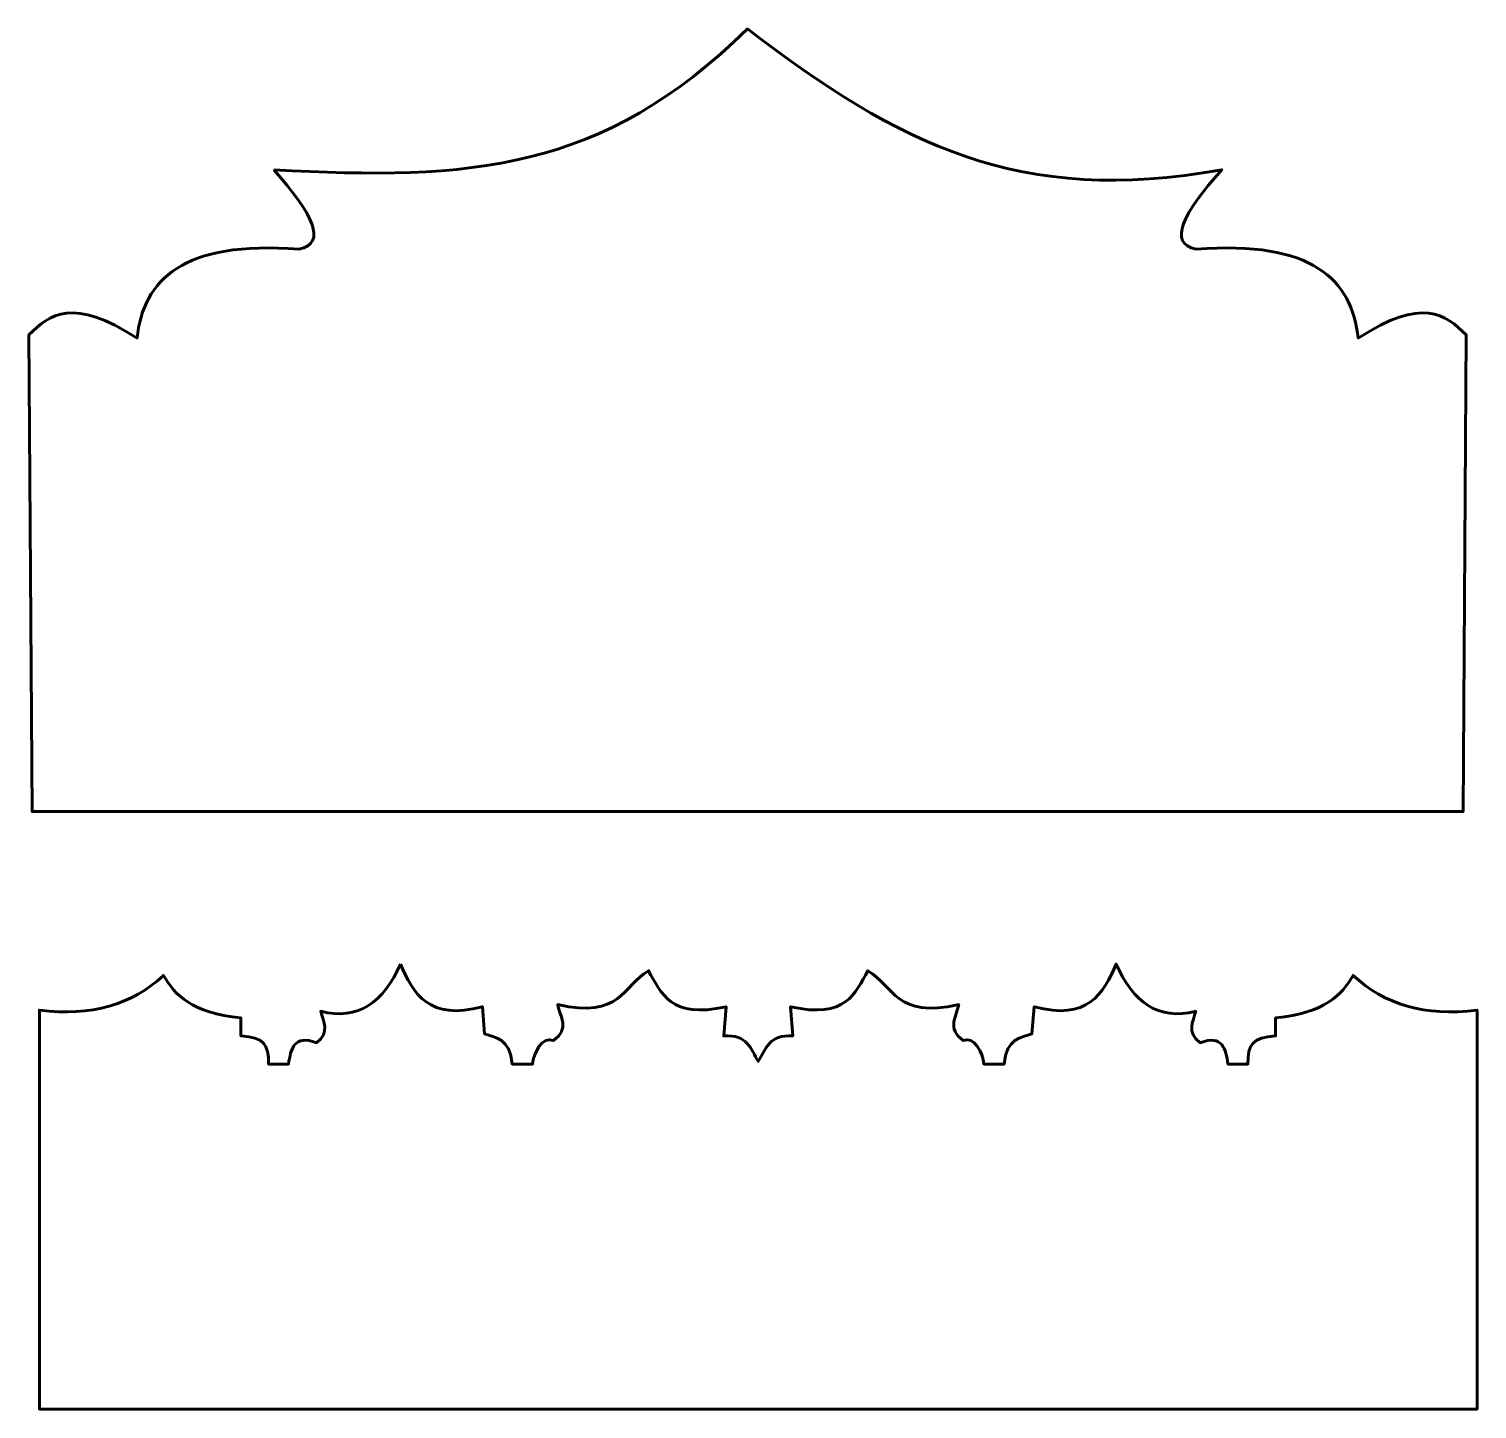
# Model space of a CAD drawing. Header units: centimetres. Extents: x -7.6 to 7.6, y -7.3 to 7.3.
import ezdxf

# ---------------------------------------------------------------- set-up
doc = ezdxf.new("R2010")
doc.units = ezdxf.units.CM
doc.header["$MEASUREMENT"] = 0
doc.layers.add('Layer 1', color=7, linetype='Continuous')

msp = doc.modelspace()

# ---------------------------------------------------------------- linework, layer by layer
at = {"layer": 'Layer 1', "color": 97, "lineweight": 60}
msp.add_open_spline([(-5.05079, 5.78644), (-4.64121, 5.32732), (-4.48107, 5.00775), (-4.78403, 4.94944), (-4.78403, 4.94944), (-6.00944, 5.04096), (-6.42132, 4.63169), (-6.49088, 4.01193), (-6.49088, 4.01193), (-7.17, 4.45133), (-7.40947, 4.26327), (-7.62943, 4.04672), (-7.62943, 4.04672), (-7.62943, 4.04672), (-7.59464, -0.97526), (-7.59464, -0.97526), (-7.59464, -0.97526), (-7.59464, -0.97526), (7.48289, -0.97526), (7.48289, -0.97526), (7.48289, -0.97526), (7.48289, -0.97526), (7.51575, 4.04672), (7.51575, 4.04672), (7.51575, 4.04672), (7.29579, 4.26327), (7.05633, 4.45133), (6.3772, 4.01193), (6.3772, 4.01193), (6.30763, 4.6317), (5.89575, 5.04096), (4.67035, 4.94944), (4.67035, 4.94944), (4.36739, 5.00775), (4.52946, 5.32732), (4.93904, 5.78644), (4.93904, 5.78644), (2.80648, 5.4043), (1.54789, 6.04349), (-0.05781, 7.26906), (-0.05781, 7.26906), (-1.59037, 5.76637), (-2.97544, 5.66986), (-5.05079, 5.78644)], degree=3, knots=[0, 0, 0, 0, 0.08333333, 0.08333333, 0.08333333, 0.08333333, 0.16666667, 0.16666667, 0.16666667, 0.16666667, 0.25, 0.25, 0.25, 0.25, 0.33333333, 0.33333333, 0.33333333, 0.33333333, 0.41666667, 0.41666667, 0.41666667, 0.41666667, 0.5, 0.5, 0.5, 0.5, 0.58333333, 0.58333333, 0.58333333, 0.58333333, 0.66666667, 0.66666667, 0.66666667, 0.66666667, 0.75, 0.75, 0.75, 0.75, 0.83333333, 0.83333333, 0.83333333, 0.83333333, 1, 1, 1, 1], dxfattribs=at)
at = {"layer": 'Layer 1', "color": 62, "lineweight": 60}
msp.add_open_spline([(-3.71454, -2.58129), (-3.89341, -2.98161), (-4.1587, -3.18226), (-4.5552, -3.07812), (-4.5552, -3.07812), (-4.52906, -3.18858), (-4.4511, -3.30017), (-4.60095, -3.41063), (-4.60095, -3.41063), (-4.83849, -3.32299), (-4.87012, -3.47549), (-4.89451, -3.63488), (-4.89451, -3.63488), (-4.89451, -3.63488), (-5.1042, -3.63488), (-5.1042, -3.63488), (-5.1042, -3.63488), (-5.1042, -3.42579), (-5.15467, -3.35488), (-5.39586, -3.3391), (-5.39586, -3.3391), (-5.39586, -3.3391), (-5.39586, -3.14965), (-5.39586, -3.14965), (-5.39586, -3.14965), (-5.91676, -3.0967), (-6.09019, -2.90987), (-6.21174, -2.70115), (-6.21174, -2.70115), (-6.54111, -3.00829), (-6.97224, -3.13807), (-7.51944, -3.06652), (-7.51944, -3.06652), (-7.51944, -3.06652), (-7.51944, -7.26928), (-7.51944, -7.26928), (-7.51944, -7.26928), (-7.51944, -7.26928), (7.62965, -7.26928), (7.62965, -7.26928), (7.62965, -7.26928), (7.62965, -7.26928), (7.62965, -3.06652), (7.62965, -3.06652), (7.62965, -3.06652), (7.08245, -3.13807), (6.65323, -3.00828), (6.32386, -2.70115), (6.32386, -2.70115), (6.20231, -2.90987), (6.02697, -3.0967), (5.50607, -3.14965), (5.50607, -3.14965), (5.50607, -3.14965), (5.50607, -3.3391), (5.50607, -3.3391), (5.50607, -3.3391), (5.26488, -3.35488), (5.21441, -3.42579), (5.21441, -3.63488), (5.21441, -3.63488), (5.21441, -3.63488), (5.00472, -3.63488), (5.00472, -3.63488), (5.00472, -3.63488), (4.98032, -3.47549), (4.95061, -3.32299), (4.71306, -3.41063), (4.71306, -3.41063), (4.56321, -3.30017), (4.63927, -3.18858), (4.6654, -3.07812), (4.6654, -3.07812), (4.2689, -3.18226), (4.00552, -2.98161), (3.82664, -2.58129), (3.82664, -2.58129), (3.69031, -2.89586), (3.52715, -3.1819), (2.9631, -3.03172), (2.9631, -3.03172), (2.9631, -3.03172), (2.93832, -3.3159), (2.93832, -3.3159), (2.93832, -3.3159), (2.82931, -3.36039), (2.66974, -3.35802), (2.64666, -3.63488), (2.64666, -3.63488), (2.64666, -3.63488), (2.43316, -3.63488), (2.43316, -3.63488), (2.43316, -3.63488), (2.42065, -3.51652), (2.32994, -3.33661), (2.21585, -3.38743), (2.21585, -3.38743), (2.03755, -3.26119), (2.14515, -3.13477), (2.16819, -3.00852), (2.16819, -3.00852), (1.5059, -3.16371), (1.48225, -2.8094), (1.21125, -2.65281), (1.21125, -2.65281), (1.07556, -2.88989), (0.9823, -3.16072), (0.39537, -3.03172), (0.39537, -3.03172), (0.39537, -3.03172), (0.41825, -3.3391), (0.41825, -3.3391), (0.41825, -3.3391), (0.16867, -3.31922), (0.13427, -3.48094), (0.05606, -3.60588), (0.05606, -3.60588), (-0.02239, -3.48087), (-0.0581, -3.31919), (-0.30804, -3.3391), (-0.30804, -3.3391), (-0.30804, -3.3391), (-0.28326, -3.03172), (-0.28326, -3.03172), (-0.28326, -3.03172), (-0.87019, -3.16073), (-0.96536, -2.8899), (-1.10105, -2.65281), (-1.10105, -2.65281), (-1.37206, -2.8094), (-1.3957, -3.16371), (-2.05799, -3.00852), (-2.05799, -3.00852), (-2.03495, -3.13476), (-1.92544, -3.26118), (-2.10374, -3.38743), (-2.10374, -3.38743), (-2.21783, -3.33661), (-2.31045, -3.51652), (-2.32296, -3.63488), (-2.32296, -3.63488), (-2.32296, -3.63488), (-2.53646, -3.63488), (-2.53646, -3.63488), (-2.53646, -3.63488), (-2.55954, -3.35803), (-2.71911, -3.36039), (-2.82812, -3.3159), (-2.82812, -3.3159), (-2.82812, -3.3159), (-2.851, -3.03172), (-2.851, -3.03172), (-2.851, -3.03172), (-3.41505, -3.18189), (-3.57821, -2.89586), (-3.71454, -2.58129)], degree=3, knots=[0, 0, 0, 0, 0.025, 0.025, 0.025, 0.025, 0.05, 0.05, 0.05, 0.05, 0.075, 0.075, 0.075, 0.075, 0.1, 0.1, 0.1, 0.1, 0.125, 0.125, 0.125, 0.125, 0.15, 0.15, 0.15, 0.15, 0.175, 0.175, 0.175, 0.175, 0.2, 0.2, 0.2, 0.2, 0.225, 0.225, 0.225, 0.225, 0.25, 0.25, 0.25, 0.25, 0.275, 0.275, 0.275, 0.275, 0.3, 0.3, 0.3, 0.3, 0.325, 0.325, 0.325, 0.325, 0.35, 0.35, 0.35, 0.35, 0.375, 0.375, 0.375, 0.375, 0.4, 0.4, 0.4, 0.4, 0.425, 0.425, 0.425, 0.425, 0.45, 0.45, 0.45, 0.45, 0.475, 0.475, 0.475, 0.475, 0.5, 0.5, 0.5, 0.5, 0.525, 0.525, 0.525, 0.525, 0.55, 0.55, 0.55, 0.55, 0.575, 0.575, 0.575, 0.575, 0.6, 0.6, 0.6, 0.6, 0.625, 0.625, 0.625, 0.625, 0.65, 0.65, 0.65, 0.65, 0.675, 0.675, 0.675, 0.675, 0.7, 0.7, 0.7, 0.7, 0.725, 0.725, 0.725, 0.725, 0.75, 0.75, 0.75, 0.75, 0.775, 0.775, 0.775, 0.775, 0.8, 0.8, 0.8, 0.8, 0.825, 0.825, 0.825, 0.825, 0.85, 0.85, 0.85, 0.85, 0.875, 0.875, 0.875, 0.875, 0.9, 0.9, 0.9, 0.9, 0.925, 0.925, 0.925, 0.925, 0.95, 0.95, 0.95, 0.95, 1, 1, 1, 1], dxfattribs=at)

doc.saveas('drawing.dxf')
